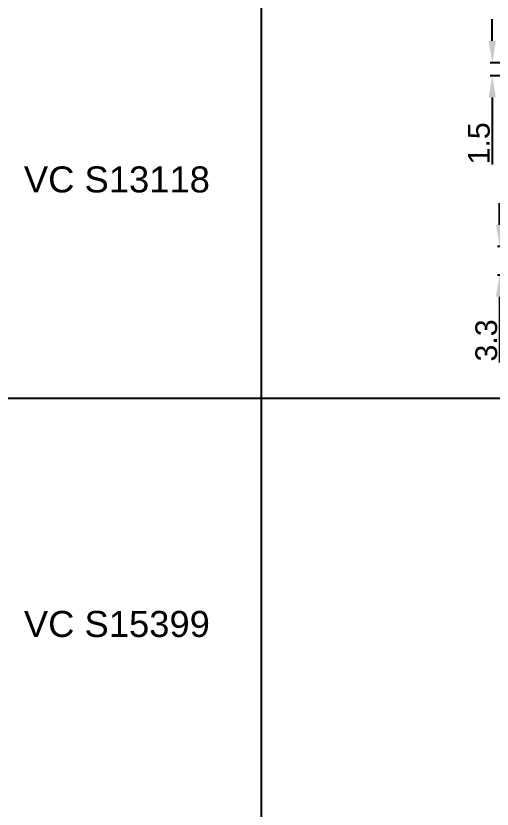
# Model space of a CAD drawing. Header units: millimetres. Extents: x 7018 to 13530, y 4187 to 5692.
# Drawn here: x 8921.4 to 8976.3, y 4650.3 to 4741.6 of the extents above; entities that cross this region are included whole.
import ezdxf

# ---------------------------------------------------------------- set-up
doc = ezdxf.new("R2010")
doc.units = ezdxf.units.MM
doc.layers.add('Dimension', color=3, linetype='Continuous')
doc.styles.get("Standard").update_dxf_attribs({"font": 'arial.ttf'})
doc.dimstyles.new('Standard$0', dxfattribs={"dimtxt": 2.3, "dimasz": 2, "dimexe": 1, "dimexo": 1, "dimgap": 1, "dimtad": 1, "dimdec": 1, "dimzin": 0, "dimdsep": 46, "dimtxsty": 'Standard', "dimcen": 0, "dimclrd": 4, "dimclre": 4, "dimclrt": 4, "dimadec": 1, "dimazin": 0, "dimtfac": 1, "dimtdec": 1, "dimtofl": 0, "dimtmove": 0, "dimatfit": 0, "dimfxl": 1, "dimtfillclr": 256, "dimtolj": 1, "dimtzin": 0, "dimlwd": -1, "dimlwe": -1, "dimarcsym": 1})

# ---------------------------------------------------------------- blocks, each defined once
blk = doc.blocks.new('*D2530')
at = {"layer": 'Defpoints', "color": 0, "transparency": 16777216}
for p in [(8980.382, 4715.057), (8977.136, 4711.757), (8980.382, 4711.757)]:
    blk.add_point(p, dxfattribs=at)
at = {"layer": 'Dimension', "color": 3, "transparency": 16777216}
for p, q in [((8977.136, 4717.557), (8977.136, 4720.057)), ((8980.132, 4715.057), (8976.886, 4715.057)), ((8980.132, 4711.757), (8976.886, 4711.757)), ((8977.136, 4709.257), (8977.136, 4701.708))]:
    blk.add_line(p, q, dxfattribs=at)
for points in [[(8976.719, 4717.557), (8977.553, 4717.557), (8977.136, 4715.057)], [(8976.719, 4709.257), (8977.553, 4709.257), (8977.136, 4711.757)]]:
    blk.add_solid(points, dxfattribs=at)
at = {"layer": 'Dimension', "transparency": 16777216, "insert": (8975.609, 4704.232), "char_height": 2.5, "attachment_point": 5, "rotation": 90}
blk.add_mtext('\\A1;3.3', dxfattribs=at)
blk = doc.blocks.new('*D1820')
at = {"layer": 'Defpoints', "color": 0, "transparency": 16777216}
for p in [(8976.29, 4736.222), (8979.871, 4736.222), (8979.871, 4734.72)]:
    blk.add_point(p, dxfattribs=at)
at = {"layer": 'Dimension', "color": 3, "transparency": 16777216}
for p, q in [((8976.29, 4738.722), (8976.29, 4741.222)), ((8979.621, 4736.222), (8976.04, 4736.222)), ((8979.621, 4734.72), (8976.04, 4734.72)), ((8976.29, 4732.22), (8976.29, 4724.51))]:
    blk.add_line(p, q, dxfattribs=at)
for points in [[(8975.873, 4738.722), (8976.706, 4738.722), (8976.29, 4736.222)], [(8975.873, 4732.22), (8976.706, 4732.22), (8976.29, 4734.72)]]:
    blk.add_solid(points, dxfattribs=at)
at = {"layer": 'Dimension', "transparency": 16777216, "insert": (8974.763, 4726.928), "char_height": 2.5, "attachment_point": 5, "rotation": 90}
blk.add_mtext('\\A1;1.5', dxfattribs=at)

msp = doc.modelspace()

# ---------------------------------------------------------------- linework, layer by layer
for p, q in [((8949.676, 4815.918), (8949.676, 4559.957)), ((8901.493, 4697.594), (9297.931, 4697.594))]:
    msp.add_line(p, q)

# ---------------------------------------------------------------- texts
at = {"char_height": 2.9997, "width": 34.34827, "attachment_point": 5}
for s, insert in [('VC S13118', (8933.044, 4722.754)), ('VC S15399', (8933.044, 4671.556))]:
    msp.add_mtext(s, dxfattribs=dict(at, insert=insert))

# ---------------------------------------------------------------- dimensions: what is measured, and where the dimension line sits
at = {"layer": 'Dimension'}
dim = msp.add_linear_dim(base=(8976.29, 4736.222), p1=(8979.871, 4734.72), p2=(8979.871, 4736.222), angle=90, dimstyle='Standard$0', override={"dimtxt": 2.5, "dimasz": 2.5, "dimexe": 0.25, "dimexo": 0.25, "dimgap": 0.25, "dimclrd": 3, "dimclre": 3, "dimclrt": 256, "dimadec": 2, "dimtdec": 2, "dimatfit": 3}, dxfattribs=at)
dim.commit()
dim.dimension.update_dxf_attribs({"geometry": '*D1820', "text_midpoint": (8976.29, 4726.928), "dimtype": 160})
dim = msp.add_linear_dim(base=(8977.136, 4711.757), p1=(8980.382, 4715.057), p2=(8980.382, 4711.757), angle=90, dimstyle='Standard$0', override={"dimtxt": 2.5, "dimasz": 2.5, "dimexe": 0.25, "dimexo": 0.25, "dimgap": 0.25, "dimclrd": 3, "dimclre": 3, "dimclrt": 256, "dimadec": 2, "dimtdec": 2, "dimatfit": 3}, dxfattribs=at)
dim.commit()
dim.dimension.update_dxf_attribs({"geometry": '*D2530', "text_midpoint": (8975.609, 4704.232)})

doc.saveas('drawing.dxf')
